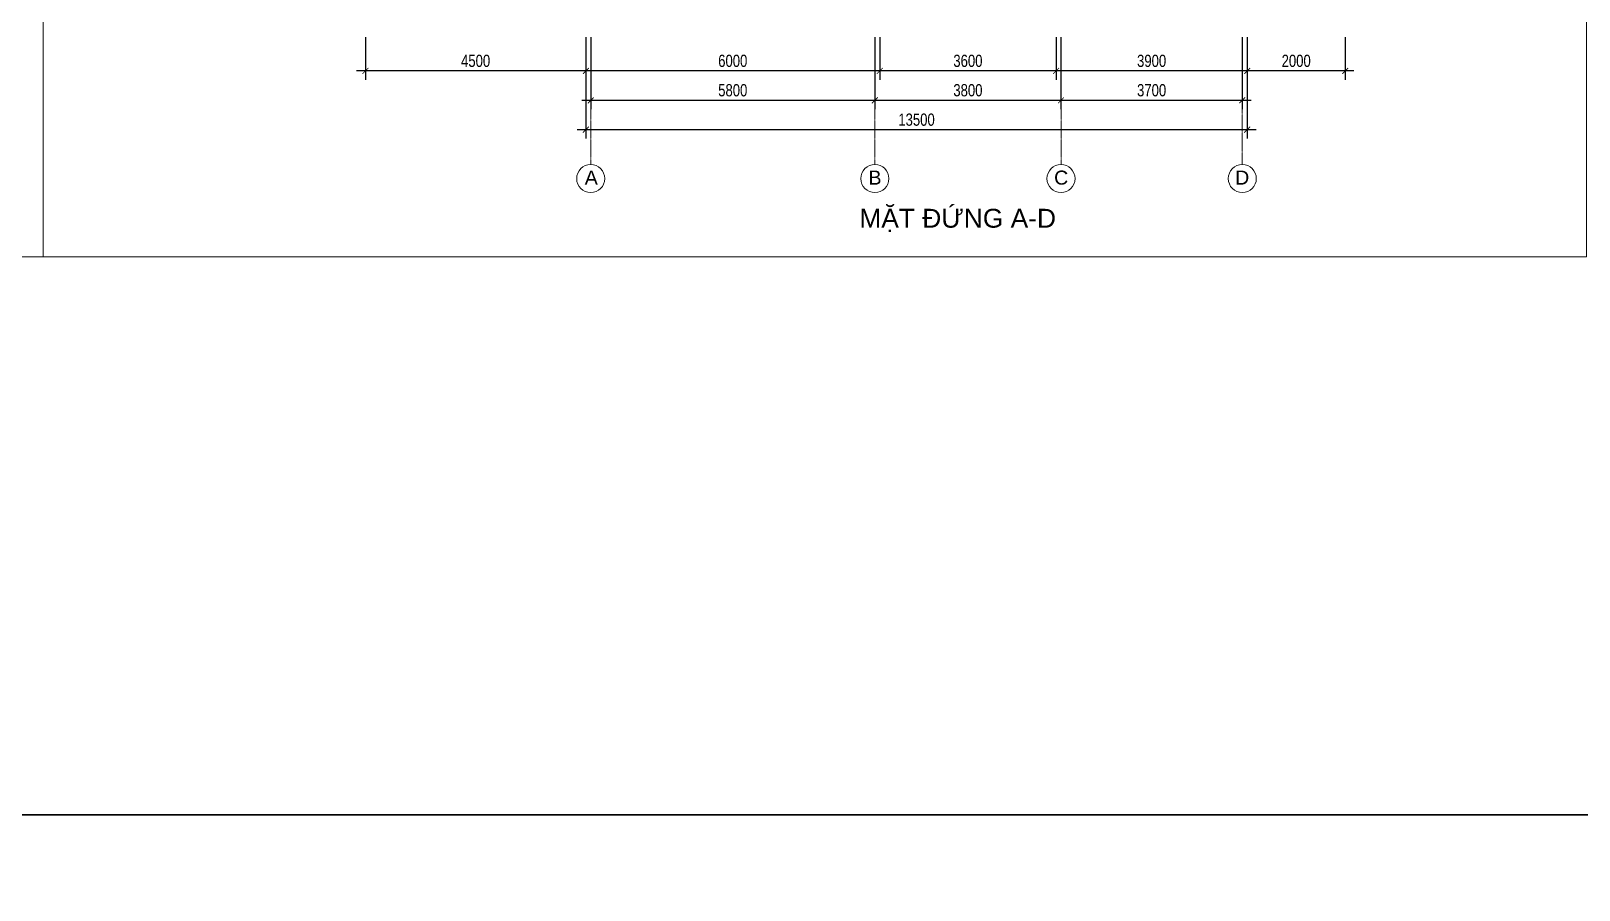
# Model space of a CAD drawing. Header units: millimetres. Extents: x 33748 to 451939, y -263262 to 62681.
# Drawn here: x 273697 to 305298, y -148372 to -130840 of the extents above; entities that cross this region are included whole.
import ezdxf
from ezdxf.enums import TextEntityAlignment as Align

# ---------------------------------------------------------------- set-up
doc = ezdxf.new("R2010")
doc.units = ezdxf.units.MM
doc.header["$PDMODE"] = 98
doc.linetypes.add('CENTER', pattern=[50.8, 31.75, -6.35, 6.35, -6.35])
doc.layers.get('Defpoints').update_dxf_attribs({"color": 202, "lineweight": 13})
for name, color, linetype, lineweight in [('-CENTER', 143, 'CENTER', 13), ('-CONCRETE', 1, 'Continuous', 35), ('-KH', 143, 'Continuous', 13), ('-TEXT', 7, 'Continuous', 15)]:
    doc.layers.add(name, color=color, linetype=linetype, lineweight=lineweight)
doc.layers.add('12. NET DIM', color=9, linetype='Continuous')
doc.styles.add('1', font='arial.ttf')
doc.styles.add('AVANH', font='', dxfattribs={"width": 0.8})
doc.styles.add('kieuchuDim', font='arial.ttf', dxfattribs={"width": 0.75})
doc.styles.get('AVANH').set_extended_font_data('.VnAvantH')
doc.dimstyles.new('C_100A3', dxfattribs={"dimscale": 100, "dimtxt": 2.5, "dimasz": 1.2, "dimexe": 1.8, "dimexo": 0, "dimgap": 0.75, "dimtad": 1, "dimdec": 0, "dimzin": 0, "dimdsep": 46, "dimtxsty": 'AVANH', "dimblk": 'ARCHTICK', "dimcen": 0, "dimdle": 1.8, "dimclrd": 256, "dimclre": 256, "dimclrt": 7, "dimadec": 0, "dimazin": 0, "dimtfac": 0.0001, "dimtdec": 0, "dimtix": 1, "dimtmove": 2, "dimatfit": 3, "dimldrblk": 'ARCHTICK', "dimfxl": 1.8, "dimtolj": 1, "dimtzin": 0, "dimarcsym": 0})

# ---------------------------------------------------------------- blocks, each defined once
blk = doc.blocks.new('_ARCHTICK')
at = {"const_width": 0.15}
blk.add_lwpolyline([(-0.5, -0.5), (0.5, 0.5)], dxfattribs=at)
blk = doc.blocks.new('*D1419')
at = {"layer": '12. NET DIM', "lineweight": -2, "transparency": 16777216}
for p, q in [((298524, -130969), (298524, -131835)), ((300524, -130969), (300524, -131835)), ((300704, -131655), (298344, -131655))]:
    blk.add_line(p, q, dxfattribs=at)
at = {"layer": 'Defpoints', "color": 0, "transparency": 16777216}
for p in [(298524, -130969), (300524, -130969), (298524, -131655)]:
    blk.add_point(p, dxfattribs=at)
at = {"layer": '12. NET DIM', "lineweight": -2, "transparency": 16777216, "xscale": 120, "yscale": 120, "zscale": 120, "rotation": 180}
blk.add_blockref('_ARCHTICK', (298524, -131655), dxfattribs=at)
at = {"layer": '12. NET DIM', "lineweight": -2, "transparency": 16777216, "xscale": 120, "yscale": 120, "zscale": 120}
blk.add_blockref('_ARCHTICK', (300524, -131655), dxfattribs=at)
at = {"layer": '12. NET DIM', "color": 7, "transparency": 16777216, "insert": (299524, -131451), "char_height": 250, "attachment_point": 5, "style": 'AVANH'}
blk.add_mtext('\\A1;2000', dxfattribs=at)
blk = doc.blocks.new('*D1420')
at = {"layer": '12. NET DIM', "lineweight": -2, "transparency": 16777216}
for p, q in [((294623, -130969), (294623, -131835)), ((298524, -130969), (298524, -131835)), ((298704, -131655), (294443, -131655))]:
    blk.add_line(p, q, dxfattribs=at)
at = {"layer": 'Defpoints', "color": 0, "transparency": 16777216}
for p in [(294623, -130969), (298524, -130969), (294623, -131655)]:
    blk.add_point(p, dxfattribs=at)
at = {"layer": '12. NET DIM', "lineweight": -2, "transparency": 16777216, "xscale": 120, "yscale": 120, "zscale": 120, "rotation": 180}
blk.add_blockref('_ARCHTICK', (294623, -131655), dxfattribs=at)
at = {"layer": '12. NET DIM', "lineweight": -2, "transparency": 16777216, "xscale": 120, "yscale": 120, "zscale": 120}
blk.add_blockref('_ARCHTICK', (298524, -131655), dxfattribs=at)
at = {"layer": '12. NET DIM', "color": 7, "transparency": 16777216, "insert": (296573, -131451), "char_height": 250, "attachment_point": 5, "style": 'AVANH'}
blk.add_mtext('\\A1;3900', dxfattribs=at)
blk = doc.blocks.new('*D1421')
at = {"layer": '12. NET DIM', "lineweight": -2, "transparency": 16777216}
for p, q in [((291023, -130969), (291023, -131835)), ((294623, -130969), (294623, -131835)), ((294803, -131655), (290843, -131655))]:
    blk.add_line(p, q, dxfattribs=at)
at = {"layer": 'Defpoints', "color": 0, "transparency": 16777216}
for p in [(291023, -130969), (294623, -130969), (291023, -131655)]:
    blk.add_point(p, dxfattribs=at)
at = {"layer": '12. NET DIM', "lineweight": -2, "transparency": 16777216, "xscale": 120, "yscale": 120, "zscale": 120, "rotation": 180}
blk.add_blockref('_ARCHTICK', (291023, -131655), dxfattribs=at)
at = {"layer": '12. NET DIM', "lineweight": -2, "transparency": 16777216, "xscale": 120, "yscale": 120, "zscale": 120}
blk.add_blockref('_ARCHTICK', (294623, -131655), dxfattribs=at)
at = {"layer": '12. NET DIM', "color": 7, "transparency": 16777216, "insert": (292823, -131451), "char_height": 250, "attachment_point": 5, "style": 'AVANH'}
blk.add_mtext('\\A1;3600', dxfattribs=at)
blk = doc.blocks.new('*D1422')
at = {"layer": '12. NET DIM', "lineweight": -2, "transparency": 16777216}
for p, q in [((285024, -130969), (285024, -131835)), ((291023, -130969), (291023, -131835)), ((291203, -131655), (284844, -131655))]:
    blk.add_line(p, q, dxfattribs=at)
at = {"layer": 'Defpoints', "color": 0, "transparency": 16777216}
for p in [(285024, -130969), (291023, -130969), (285024, -131655)]:
    blk.add_point(p, dxfattribs=at)
at = {"layer": '12. NET DIM', "lineweight": -2, "transparency": 16777216, "xscale": 120, "yscale": 120, "zscale": 120, "rotation": 180}
blk.add_blockref('_ARCHTICK', (285024, -131655), dxfattribs=at)
at = {"layer": '12. NET DIM', "lineweight": -2, "transparency": 16777216, "xscale": 120, "yscale": 120, "zscale": 120}
blk.add_blockref('_ARCHTICK', (291023, -131655), dxfattribs=at)
at = {"layer": '12. NET DIM', "color": 7, "transparency": 16777216, "insert": (288023, -131451), "char_height": 250, "attachment_point": 5, "style": 'AVANH'}
blk.add_mtext('\\A1;6000', dxfattribs=at)
blk = doc.blocks.new('*D1423')
at = {"layer": '12. NET DIM', "lineweight": -2, "transparency": 16777216}
for p, q in [((285124, -130969), (285124, -132435)), ((290923, -130969), (290923, -132435)), ((284944, -132255), (291103, -132255))]:
    blk.add_line(p, q, dxfattribs=at)
at = {"layer": 'Defpoints', "color": 0, "transparency": 16777216}
for p in [(285124, -130969), (290923, -130969), (290923, -132255)]:
    blk.add_point(p, dxfattribs=at)
at = {"layer": '12. NET DIM', "lineweight": -2, "transparency": 16777216, "xscale": 120, "yscale": 120, "zscale": 120, "rotation": 180}
blk.add_blockref('_ARCHTICK', (285124, -132255), dxfattribs=at)
at = {"layer": '12. NET DIM', "lineweight": -2, "transparency": 16777216, "xscale": 120, "yscale": 120, "zscale": 120}
blk.add_blockref('_ARCHTICK', (290923, -132255), dxfattribs=at)
at = {"layer": '12. NET DIM', "color": 7, "transparency": 16777216, "insert": (288023, -132051), "char_height": 250, "attachment_point": 5, "style": 'AVANH'}
blk.add_mtext('\\A1;5800', dxfattribs=at)
blk = doc.blocks.new('*D1424')
at = {"layer": '12. NET DIM', "lineweight": -2, "transparency": 16777216}
for p, q in [((290923, -130969), (290923, -132435)), ((294723, -130969), (294723, -132435)), ((290743, -132255), (294903, -132255))]:
    blk.add_line(p, q, dxfattribs=at)
at = {"layer": 'Defpoints', "color": 0, "transparency": 16777216}
for p in [(290923, -130969), (294723, -130969), (294723, -132255)]:
    blk.add_point(p, dxfattribs=at)
at = {"layer": '12. NET DIM', "lineweight": -2, "transparency": 16777216, "xscale": 120, "yscale": 120, "zscale": 120, "rotation": 180}
blk.add_blockref('_ARCHTICK', (290923, -132255), dxfattribs=at)
at = {"layer": '12. NET DIM', "lineweight": -2, "transparency": 16777216, "xscale": 120, "yscale": 120, "zscale": 120}
blk.add_blockref('_ARCHTICK', (294723, -132255), dxfattribs=at)
at = {"layer": '12. NET DIM', "color": 7, "transparency": 16777216, "insert": (292823, -132051), "char_height": 250, "attachment_point": 5, "style": 'AVANH'}
blk.add_mtext('\\A1;3800', dxfattribs=at)
blk = doc.blocks.new('*D1425')
at = {"layer": '12. NET DIM', "lineweight": -2, "transparency": 16777216}
for p, q in [((294723, -130969), (294723, -132435)), ((298424, -130969), (298424, -132435)), ((294543, -132255), (298604, -132255))]:
    blk.add_line(p, q, dxfattribs=at)
at = {"layer": 'Defpoints', "color": 0, "transparency": 16777216}
for p in [(294723, -130969), (298424, -130969), (298424, -132255)]:
    blk.add_point(p, dxfattribs=at)
at = {"layer": '12. NET DIM', "lineweight": -2, "transparency": 16777216, "xscale": 120, "yscale": 120, "zscale": 120, "rotation": 180}
blk.add_blockref('_ARCHTICK', (294723, -132255), dxfattribs=at)
at = {"layer": '12. NET DIM', "lineweight": -2, "transparency": 16777216, "xscale": 120, "yscale": 120, "zscale": 120}
blk.add_blockref('_ARCHTICK', (298424, -132255), dxfattribs=at)
at = {"layer": '12. NET DIM', "color": 7, "transparency": 16777216, "insert": (296573, -132051), "char_height": 250, "attachment_point": 5, "style": 'AVANH'}
blk.add_mtext('\\A1;3700', dxfattribs=at)
blk = doc.blocks.new('*D1426')
at = {"layer": '12. NET DIM', "lineweight": -2, "transparency": 16777216}
for p, q in [((280524, -130969), (280524, -131835)), ((285024, -130969), (285024, -131835)), ((285204, -131655), (280344, -131655))]:
    blk.add_line(p, q, dxfattribs=at)
at = {"layer": 'Defpoints', "color": 0, "transparency": 16777216}
for p in [(280524, -130969), (285024, -130969), (280524, -131655)]:
    blk.add_point(p, dxfattribs=at)
at = {"layer": '12. NET DIM', "lineweight": -2, "transparency": 16777216, "xscale": 120, "yscale": 120, "zscale": 120, "rotation": 180}
blk.add_blockref('_ARCHTICK', (280524, -131655), dxfattribs=at)
at = {"layer": '12. NET DIM', "lineweight": -2, "transparency": 16777216, "xscale": 120, "yscale": 120, "zscale": 120}
blk.add_blockref('_ARCHTICK', (285024, -131655), dxfattribs=at)
at = {"layer": '12. NET DIM', "color": 7, "transparency": 16777216, "insert": (282774, -131451), "char_height": 250, "attachment_point": 5, "style": 'AVANH'}
blk.add_mtext('\\A1;4500', dxfattribs=at)
blk = doc.blocks.new('*D1427')
at = {"layer": '12. NET DIM', "lineweight": -2, "transparency": 16777216}
for p, q in [((285024, -130969), (285024, -133035)), ((298524, -130969), (298524, -133035)), ((298704, -132855), (284844, -132855))]:
    blk.add_line(p, q, dxfattribs=at)
at = {"layer": 'Defpoints', "color": 0, "transparency": 16777216}
for p in [(285024, -130969), (298524, -130969), (285024, -132855)]:
    blk.add_point(p, dxfattribs=at)
at = {"layer": '12. NET DIM', "lineweight": -2, "transparency": 16777216, "xscale": 120, "yscale": 120, "zscale": 120, "rotation": 180}
blk.add_blockref('_ARCHTICK', (285024, -132855), dxfattribs=at)
at = {"layer": '12. NET DIM', "lineweight": -2, "transparency": 16777216, "xscale": 120, "yscale": 120, "zscale": 120}
blk.add_blockref('_ARCHTICK', (298524, -132855), dxfattribs=at)
at = {"layer": '12. NET DIM', "color": 7, "transparency": 16777216, "insert": (291774, -132651), "char_height": 250, "attachment_point": 5, "style": 'AVANH'}
blk.add_mtext('\\A1;13500', dxfattribs=at)

msp = doc.modelspace()

# ---------------------------------------------------------------- linework, layer by layer
at = {"layer": '-CENTER', "ltscale": 0.1}
for p, q in [((285123.5, -131769.6), (285123.5, -133565.4)), ((290923.2, -131769.6), (290923.2, -133565.4)), ((294723.2, -131769.6), (294723.2, -133565.4)), ((298423.5, -131769), (298423.5, -133564.8))]:
    msp.add_line(p, q, dxfattribs=at)
at = {"layer": '-CONCRETE', "color": 1}
for points in [[(123413.8, -94455), (451939.1, -94455), (451939.1, -146833.8), (123413.8, -146833.8)], [(123413.8, -146833.8), (451939.1, -146833.8), (451939.1, -205047.7), (123413.8, -205047.7)]]:
    msp.add_lwpolyline(points, close=True, dxfattribs=at)
at = {"layer": '-KH'}
for centre in [(285123.5, -133851.7), (290923.2, -133851.7), (294723.2, -133851.7), (298423.5, -133851.2)]:
    msp.add_circle(centre, 286.3, dxfattribs=at)
at = {"layer": 'Defpoints'}
for points in [[(273947.2, -135447.2), (273947.2, -102183.2), (226907.2, -102183.2), (226907.2, -135447.2)], [(273947.2, -135447.2), (305447.2, -135447.2), (305447.2, -113172.2), (273947.2, -113172.2)]]:
    msp.add_lwpolyline(points, close=True, dxfattribs=at)

# ---------------------------------------------------------------- texts
at = {"layer": '-TEXT', "color": 2, "style": '1'}
for s, p in [('A', (285134.6, -133832.4)), ('B', (290926.7, -133832.4)), ('C', (294726.7, -133832.5)), ('D', (298421.6, -133831.9))]:
    msp.add_text(s, height=286.3, dxfattribs=at).set_placement(p, align=Align.MIDDLE_CENTER)
at = {"layer": '-TEXT', "color": 4, "style": 'kieuchuDim'}
msp.add_text('MẶT ĐỨNG A-D', height=385, dxfattribs=at).set_placement((292614.4, -134854.3), align=Align.CENTER)

# ---------------------------------------------------------------- dimensions: what is measured, and where the dimension line sits
at = {"layer": '12. NET DIM'}
for base, p1, p2, picture, middle in [((280523.5, -131655.2), (285023.5, -130969.4), (280523.5, -130969.4), '*D1426', (282773.5, -131450.9)), ((285023.5, -131655.2), (291023.2, -130969.4), (285023.5, -130969.4), '*D1422', (288023.4, -131450.9)), ((285023.5, -132855.2), (298523.5, -130969.4), (285023.5, -130969.4), '*D1427', (291773.5, -132650.9)), ((290923.2, -132255.2), (285123.5, -130969.4), (290923.2, -130969.4), '*D1423', (288023.4, -132050.9)), ((294723.2, -132255.2), (290923.2, -130969.4), (294723.2, -130969.4), '*D1424', (292823.2, -132050.9)), ((291023.2, -131655.2), (294623.2, -130969.4), (291023.2, -130969.4), '*D1421', (292823.2, -131450.9)), ((294623.2, -131655.2), (298523.5, -130969.4), (294623.2, -130969.4), '*D1420', (296573.4, -131450.9)), ((298423.5, -132255.2), (294723.2, -130969.4), (298423.5, -130969.4), '*D1425', (296573.4, -132050.9)), ((298523.5, -131655.2), (300523.5, -130969.4), (298523.5, -130969.4), '*D1419', (299523.5, -131450.9))]:
    dim = msp.add_linear_dim(base=base, p1=p1, p2=p2, dimstyle='C_100A3', dxfattribs=at)
    dim.commit()
    dim.dimension.update_dxf_attribs({"geometry": picture, "text_midpoint": middle})

doc.saveas('drawing.dxf')
